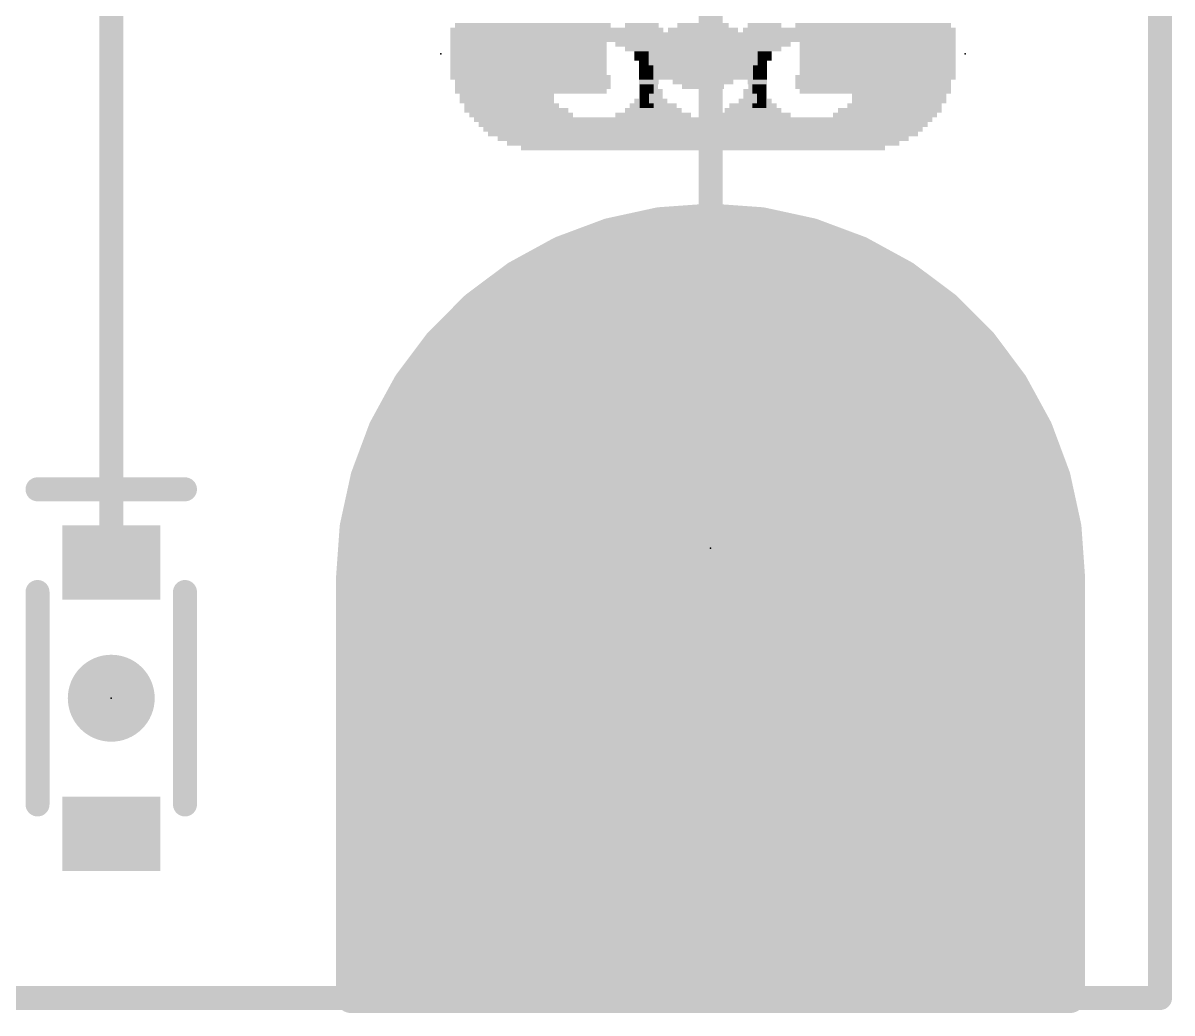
# Model space of a CAD drawing. Extents: x -23 to 93, y -71 to 33.
# Drawn here: x 28.46 to 38.2, y -0.13 to 8.26 of the extents above; entities that cross this region are included whole.
import ezdxf

# ---------------------------------------------------------------- set-up
doc = ezdxf.new("R2010")
doc.units = 0
for name, color, linetype in [('1', 12, 'CONTINUOUS'), ('16', 132, 'CONTINUOUS'), ('17', 110, 'CONTINUOUS'), ('18', 110, 'CONTINUOUS'), ('20', 53, 'CONTINUOUS'), ('21', 41, 'CONTINUOUS'), ('22', 40, 'CONTINUOUS'), ('23', 53, 'CONTINUOUS'), ('24', 53, 'CONTINUOUS'), ('31', 253, 'CONTINUOUS')]:
    doc.layers.add(name, color=color, linetype=linetype)

# ---------------------------------------------------------------- blocks, each defined once
blk = doc.blocks.new('RECT')
blk.add_solid([(-0.5, -0.5), (0.5, -0.5), (-0.5, 0.5), (0.5, 0.5)])
blk = doc.blocks.new('ROUNDP')
at = {"const_width": 0.5}
blk.add_lwpolyline([(0, -0.25, 1), (0, 0.25, 1), (0, -0.25)], format="xyb", dxfattribs=at)
blk = doc.blocks.new('ROUNDV')
at = {"const_width": 0.5}
blk.add_lwpolyline([(0, -0.25, 1), (0, 0.25, 1), (0, -0.25)], format="xyb", dxfattribs=at)

msp = doc.modelspace()

# ---------------------------------------------------------------- linework, layer by layer
at = {"layer": '1'}
for points, const_width in [([(38.1, 0), (38.1, 25.4)], 0.2032), ([(29.21, 3.69), (29.21, 9.945)], 0.2032), ([(34.29, 8.89), (34.29, 3.556)], 0.2032), ([(34.29, 6.604), (33.8562, 6.573)], 0.254), ([(34.7238, 6.573), (34.29, 6.604)], 0.254), ([(33.8562, 6.573), (33.4313, 6.4805)], 0.254), ([(35.1487, 6.4805), (34.7238, 6.573)], 0.254), ([(33.4313, 6.4805), (33.0238, 6.3286)], 0.254), ([(35.5562, 6.3286), (35.1487, 6.4805)], 0.254), ([(33.0238, 6.3286), (32.6421, 6.1201)], 0.254), ([(33.0813, 6.35), (35.4987, 6.35)], 0.254), ([(35.9379, 6.1201), (35.5562, 6.3286)], 0.254), ([(32.6421, 6.1201), (32.294, 5.8595)], 0.254), ([(36.286, 5.8595), (35.9379, 6.1201)], 0.254), ([(32.6099, 6.096), (35.9701, 6.096)], 0.254), ([(32.294, 5.8595), (31.9865, 5.552)], 0.254), ([(32.2765, 5.842), (36.3035, 5.842)], 0.254), ([(36.5935, 5.552), (36.286, 5.8595)], 0.254), ([(31.9865, 5.552), (31.7259, 5.2039)], 0.254), ([(32.0225, 5.588), (36.5575, 5.588)], 0.254), ([(36.8541, 5.2039), (36.5935, 5.552)], 0.254), ([(31.8233, 5.334), (36.7567, 5.334)], 0.254), ([(31.7259, 5.2039), (31.5174, 4.8222)], 0.254), ([(37.0626, 4.8222), (36.8541, 5.2039)], 0.254), ([(31.6582, 5.08), (36.9218, 5.08)], 0.254), ([(31.5174, 4.8222), (31.3655, 4.4147)], 0.254), ([(31.5195, 4.826), (37.0605, 4.826)], 0.254), ([(37.2145, 4.4147), (37.0626, 4.8222)], 0.254), ([(31.4241, 4.572), (37.1559, 4.572)], 0.254), ([(31.3655, 4.4147), (31.273, 3.9898)], 0.254), ([(37.307, 3.9898), (37.2145, 4.4147)], 0.254), ([(31.3444, 4.318), (37.2356, 4.318)], 0.254), ([(31.2892, 4.064), (37.2908, 4.064)], 0.254), ([(31.273, 3.9898), (31.242, 3.556)], 0.254), ([(37.338, 3.556), (37.307, 3.9898)], 0.254), ([(31.2602, 3.81), (37.3198, 3.81)], 0.254), ([(31.242, 3.556), (31.242, 0)], 0.254), ([(31.242, 3.556), (37.338, 3.556)], 0.254), ([(37.338, 0), (37.338, 3.556)], 0.254), ([(31.242, 3.302), (37.338, 3.302)], 0.254), ([(31.242, 3.048), (37.338, 3.048)], 0.254), ([(31.242, 2.794), (37.338, 2.794)], 0.254), ([(31.242, 2.54), (37.338, 2.54)], 0.254), ([(31.242, 2.286), (37.338, 2.286)], 0.254), ([(31.242, 2.032), (37.338, 2.032)], 0.254), ([(31.242, 1.778), (37.338, 1.778)], 0.254), ([(31.242, 1.524), (37.338, 1.524)], 0.254), ([(31.242, 1.27), (37.338, 1.27)], 0.254), ([(31.242, 1.016), (37.338, 1.016)], 0.254), ([(31.242, 0.762), (37.338, 0.762)], 0.254), ([(31.242, 0.508), (37.338, 0.508)], 0.254), ([(31.242, 0.254), (37.338, 0.254)], 0.254), ([(0, 0), (38.1, 0)], 0.2032), ([(31.242, 0), (37.338, 0)], 0.254), ([(31.242, 0), (37.338, 0)], 0.254)]:
    msp.add_lwpolyline(points, dxfattribs=dict(at, const_width=const_width))
for points, const_width in [([(34.2945, 6.6673, 1), (34.2855, 6.5407)], 0.127), ([(34.2945, 6.5407, 1), (34.2855, 6.6673)], 0.127), ([(33.8517, 6.6363, 1), (33.8608, 6.5096)], 0.127), ([(33.8697, 6.5109, 1), (33.8427, 6.635)], 0.127), ([(34.7373, 6.635, 1), (34.7103, 6.5109)], 0.127), ([(34.7192, 6.5096, 1), (34.7283, 6.6363)], 0.127), ([(33.4178, 6.5426, 1), (33.4448, 6.4185)], 0.127), ([(33.4535, 6.421, 1), (33.4091, 6.54)], 0.127), ([(35.1709, 6.54, 1), (35.1265, 6.421)], 0.127), ([(35.1352, 6.4185, 1), (35.1622, 6.5426)], 0.127), ([(33.0016, 6.3881, 1), (33.046, 6.2691)], 0.127), ([(33.0542, 6.2728, 1), (32.9934, 6.3843)], 0.127), ([(33.0813, 6.4135, 1), (33.0813, 6.2865)], 0.127), ([(35.5866, 6.3843, 1), (35.5258, 6.2728)], 0.127), ([(35.4987, 6.2865, 1), (35.4987, 6.4135)], 0.127), ([(35.534, 6.2691, 1), (35.5784, 6.3881)], 0.127), ([(32.6117, 6.1759, 1), (32.6726, 6.0644)], 0.127), ([(32.6802, 6.0693, 1), (32.6041, 6.171)], 0.127), ([(35.9759, 6.171, 1), (35.8998, 6.0693)], 0.127), ([(35.9074, 6.0644, 1), (35.9683, 6.1759)], 0.127), ([(32.6099, 6.1595, 1), (32.6099, 6.0325)], 0.127), ([(35.9701, 6.0325, 1), (35.9701, 6.1595)], 0.127), ([(32.2765, 5.9055, 1), (32.2765, 5.7785)], 0.127), ([(32.2559, 5.9104, 1), (32.332, 5.8087)], 0.127), ([(32.3389, 5.8146, 1), (32.2491, 5.9044)], 0.127), ([(36.3309, 5.9044, 1), (36.2411, 5.8146)], 0.127), ([(36.248, 5.8087, 1), (36.3241, 5.9104)], 0.127), ([(36.3035, 5.7785, 1), (36.3035, 5.9055)], 0.127), ([(31.9416, 5.5969, 1), (32.0314, 5.5071)], 0.127), ([(32.0373, 5.514, 1), (31.9356, 5.5901)], 0.127), ([(32.0225, 5.6515, 1), (32.0225, 5.5245)], 0.127), ([(36.6444, 5.5901, 1), (36.5427, 5.514)], 0.127), ([(36.5486, 5.5071, 1), (36.6384, 5.5969)], 0.127), ([(36.5575, 5.5245, 1), (36.5575, 5.6515)], 0.127), ([(31.8233, 5.3975, 1), (31.8233, 5.2705)], 0.127), ([(36.7567, 5.2705, 1), (36.7567, 5.3975)], 0.127), ([(31.675, 5.2419, 1), (31.7767, 5.1658)], 0.127), ([(31.7816, 5.1734, 1), (31.6701, 5.2343)], 0.127), ([(36.9099, 5.2343, 1), (36.7984, 5.1734)], 0.127), ([(36.8033, 5.1658, 1), (36.905, 5.2419)], 0.127), ([(31.6582, 5.1435, 1), (31.6582, 5.0165)], 0.127), ([(36.9218, 5.0165, 1), (36.9218, 5.1435)], 0.127), ([(31.4617, 4.8526, 1), (31.5732, 4.7918)], 0.127), ([(31.5195, 4.8895, 1), (31.5195, 4.7625)], 0.127), ([(31.5769, 4.8, 1), (31.4579, 4.8444)], 0.127), ([(37.1221, 4.8444, 1), (37.0031, 4.8)], 0.127), ([(37.0068, 4.7918, 1), (37.1183, 4.8526)], 0.127), ([(37.0605, 4.7625, 1), (37.0605, 4.8895)], 0.127), ([(31.4241, 4.6355, 1), (31.4241, 4.5085)], 0.127), ([(37.1559, 4.5085, 1), (37.1559, 4.6355)], 0.127), ([(31.306, 4.4369, 1), (31.425, 4.3925)], 0.127), ([(31.4275, 4.4012, 1), (31.3034, 4.4282)], 0.127), ([(37.2766, 4.4282, 1), (37.1525, 4.4012)], 0.127), ([(37.155, 4.3925, 1), (37.274, 4.4369)], 0.127), ([(31.3444, 4.3815, 1), (31.3444, 4.2545)], 0.127), ([(37.2356, 4.2545, 1), (37.2356, 4.3815)], 0.127), ([(31.2892, 4.1275, 1), (31.2892, 4.0005)], 0.127), ([(37.2908, 4.0005, 1), (37.2908, 4.1275)], 0.127), ([(31.3364, 3.9852, 1), (31.2097, 3.9943)], 0.127), ([(37.3703, 3.9943, 1), (37.2436, 3.9852)], 0.127), ([(31.211, 4.0033, 1), (31.3351, 3.9763)], 0.127), ([(37.2449, 3.9763, 1), (37.369, 4.0033)], 0.127), ([(31.2602, 3.8735, 1), (31.2602, 3.7465)], 0.127), ([(37.3198, 3.7465, 1), (37.3198, 3.8735)], 0.127), ([(29.1592, 3.69, 1), (29.2608, 3.69)], 0.1016), ([(31.3055, 3.556, 1), (31.1785, 3.556)], 0.127), ([(31.242, 3.6195, 1), (31.242, 3.4925)], 0.127), ([(31.1787, 3.5605, 1), (31.3053, 3.5515)], 0.127), ([(34.2392, 3.556, 1), (34.3408, 3.556)], 0.1016), ([(37.4015, 3.556, 1), (37.2745, 3.556)], 0.127), ([(37.2747, 3.5515, 1), (37.4013, 3.5605)], 0.127), ([(37.338, 3.4925, 1), (37.338, 3.6195)], 0.127), ([(31.242, 3.3655, 1), (31.242, 3.2385)], 0.127), ([(37.338, 3.2385, 1), (37.338, 3.3655)], 0.127), ([(31.242, 3.1115, 1), (31.242, 2.9845)], 0.127), ([(37.338, 2.9845, 1), (37.338, 3.1115)], 0.127), ([(31.242, 2.8575, 1), (31.242, 2.7305)], 0.127), ([(37.338, 2.7305, 1), (37.338, 2.8575)], 0.127), ([(31.242, 2.6035, 1), (31.242, 2.4765)], 0.127), ([(37.338, 2.4765, 1), (37.338, 2.6035)], 0.127), ([(31.242, 2.3495, 1), (31.242, 2.2225)], 0.127), ([(37.338, 2.2225, 1), (37.338, 2.3495)], 0.127), ([(31.242, 2.0955, 1), (31.242, 1.9685)], 0.127), ([(37.338, 1.9685, 1), (37.338, 2.0955)], 0.127), ([(31.242, 1.8415, 1), (31.242, 1.7145)], 0.127), ([(37.338, 1.7145, 1), (37.338, 1.8415)], 0.127), ([(31.242, 1.5875, 1), (31.242, 1.4605)], 0.127), ([(37.338, 1.4605, 1), (37.338, 1.5875)], 0.127), ([(31.242, 1.3335, 1), (31.242, 1.2065)], 0.127), ([(37.338, 1.2065, 1), (37.338, 1.3335)], 0.127), ([(31.242, 1.0795, 1), (31.242, 0.9525)], 0.127), ([(37.338, 0.9525, 1), (37.338, 1.0795)], 0.127), ([(31.242, 0.8255, 1), (31.242, 0.6985)], 0.127), ([(37.338, 0.6985, 1), (37.338, 0.8255)], 0.127), ([(31.242, 0.5715, 1), (31.242, 0.4445)], 0.127), ([(37.338, 0.4445, 1), (37.338, 0.5715)], 0.127), ([(31.242, 0.3175, 1), (31.242, 0.1905)], 0.127), ([(37.338, 0.1905, 1), (37.338, 0.3175)], 0.127), ([(31.242, 0.0635, 1), (31.242, -0.0635)], 0.127), ([(31.242, 0.0635, 1), (31.242, -0.0635)], 0.127), ([(37.338, -0.0635, 1), (37.338, 0.0635)], 0.127), ([(37.338, -0.0635, 1), (37.338, 0.0635)], 0.127), ([(38.1, -0.0508, 1), (38.1, 0.0508)], 0.1016), ([(31.1785, 0, 1), (31.3055, 0)], 0.127), ([(37.2745, 0, 1), (37.4015, 0)], 0.127), ([(38.0492, 0, 1), (38.1508, 0)], 0.1016)]:
    msp.add_lwpolyline(points, format="xyb", dxfattribs=dict(at, const_width=const_width))
at = {"layer": '16'}
for points, const_width in [([(38.1, 0), (38.1, 25.4)], 0.2032), ([(34.29, 6.604), (33.8562, 6.573)], 0.254), ([(34.7238, 6.573), (34.29, 6.604)], 0.254), ([(33.8562, 6.573), (33.4313, 6.4805)], 0.254), ([(35.1487, 6.4805), (34.7238, 6.573)], 0.254), ([(33.4313, 6.4805), (33.0238, 6.3286)], 0.254), ([(35.5562, 6.3286), (35.1487, 6.4805)], 0.254), ([(33.0238, 6.3286), (32.6421, 6.1201)], 0.254), ([(33.0813, 6.35), (35.4987, 6.35)], 0.254), ([(35.9379, 6.1201), (35.5562, 6.3286)], 0.254), ([(32.6421, 6.1201), (32.294, 5.8595)], 0.254), ([(36.286, 5.8595), (35.9379, 6.1201)], 0.254), ([(32.6099, 6.096), (35.9701, 6.096)], 0.254), ([(32.294, 5.8595), (31.9865, 5.552)], 0.254), ([(32.2765, 5.842), (36.3035, 5.842)], 0.254), ([(36.5935, 5.552), (36.286, 5.8595)], 0.254), ([(31.9865, 5.552), (31.7259, 5.2039)], 0.254), ([(32.0225, 5.588), (36.5575, 5.588)], 0.254), ([(36.8541, 5.2039), (36.5935, 5.552)], 0.254), ([(31.8233, 5.334), (36.7567, 5.334)], 0.254), ([(31.7259, 5.2039), (31.5174, 4.8222)], 0.254), ([(37.0626, 4.8222), (36.8541, 5.2039)], 0.254), ([(31.6582, 5.08), (36.9218, 5.08)], 0.254), ([(31.5174, 4.8222), (31.3655, 4.4147)], 0.254), ([(31.5195, 4.826), (37.0605, 4.826)], 0.254), ([(37.2145, 4.4147), (37.0626, 4.8222)], 0.254), ([(31.4241, 4.572), (37.1559, 4.572)], 0.254), ([(31.3655, 4.4147), (31.273, 3.9898)], 0.254), ([(37.307, 3.9898), (37.2145, 4.4147)], 0.254), ([(31.3444, 4.318), (37.2356, 4.318)], 0.254), ([(31.2892, 4.064), (37.2908, 4.064)], 0.254), ([(31.273, 3.9898), (31.242, 3.556)], 0.254), ([(37.338, 3.556), (37.307, 3.9898)], 0.254), ([(31.2602, 3.81), (37.3198, 3.81)], 0.254), ([(31.242, 3.556), (31.242, 0)], 0.254), ([(31.242, 3.556), (37.338, 3.556)], 0.254), ([(37.338, 0), (37.338, 3.556)], 0.254), ([(31.242, 3.302), (37.338, 3.302)], 0.254), ([(31.242, 3.048), (37.338, 3.048)], 0.254), ([(31.242, 2.794), (37.338, 2.794)], 0.254), ([(31.242, 2.54), (37.338, 2.54)], 0.254), ([(31.242, 2.286), (37.338, 2.286)], 0.254), ([(31.242, 2.032), (37.338, 2.032)], 0.254), ([(31.242, 1.778), (37.338, 1.778)], 0.254), ([(31.242, 1.524), (37.338, 1.524)], 0.254), ([(31.242, 1.27), (37.338, 1.27)], 0.254), ([(31.242, 1.016), (37.338, 1.016)], 0.254), ([(31.242, 0.762), (37.338, 0.762)], 0.254), ([(31.242, 0.508), (37.338, 0.508)], 0.254), ([(31.242, 0.254), (37.338, 0.254)], 0.254), ([(0, 0), (38.1, 0)], 0.2032), ([(31.242, 0), (37.338, 0)], 0.254), ([(31.242, 0), (37.338, 0)], 0.254)]:
    msp.add_lwpolyline(points, dxfattribs=dict(at, const_width=const_width))
for points, const_width in [([(34.2945, 6.6673, 1), (34.2855, 6.5407)], 0.127), ([(34.2945, 6.5407, 1), (34.2855, 6.6673)], 0.127), ([(33.8517, 6.6363, 1), (33.8608, 6.5096)], 0.127), ([(33.8697, 6.5109, 1), (33.8427, 6.635)], 0.127), ([(34.7373, 6.635, 1), (34.7103, 6.5109)], 0.127), ([(34.7192, 6.5096, 1), (34.7283, 6.6363)], 0.127), ([(33.4178, 6.5426, 1), (33.4448, 6.4185)], 0.127), ([(33.4535, 6.421, 1), (33.4091, 6.54)], 0.127), ([(35.1709, 6.54, 1), (35.1265, 6.421)], 0.127), ([(35.1352, 6.4185, 1), (35.1622, 6.5426)], 0.127), ([(33.0016, 6.3881, 1), (33.046, 6.2691)], 0.127), ([(33.0542, 6.2728, 1), (32.9934, 6.3843)], 0.127), ([(33.0813, 6.4135, 1), (33.0813, 6.2865)], 0.127), ([(35.5866, 6.3843, 1), (35.5258, 6.2728)], 0.127), ([(35.4987, 6.2865, 1), (35.4987, 6.4135)], 0.127), ([(35.534, 6.2691, 1), (35.5784, 6.3881)], 0.127), ([(32.6117, 6.1759, 1), (32.6726, 6.0644)], 0.127), ([(32.6802, 6.0693, 1), (32.6041, 6.171)], 0.127), ([(35.9759, 6.171, 1), (35.8998, 6.0693)], 0.127), ([(35.9074, 6.0644, 1), (35.9683, 6.1759)], 0.127), ([(32.6099, 6.1595, 1), (32.6099, 6.0325)], 0.127), ([(35.9701, 6.0325, 1), (35.9701, 6.1595)], 0.127), ([(32.2765, 5.9055, 1), (32.2765, 5.7785)], 0.127), ([(32.2559, 5.9104, 1), (32.332, 5.8087)], 0.127), ([(32.3389, 5.8146, 1), (32.2491, 5.9044)], 0.127), ([(36.3309, 5.9044, 1), (36.2411, 5.8146)], 0.127), ([(36.248, 5.8087, 1), (36.3241, 5.9104)], 0.127), ([(36.3035, 5.7785, 1), (36.3035, 5.9055)], 0.127), ([(31.9416, 5.5969, 1), (32.0314, 5.5071)], 0.127), ([(32.0373, 5.514, 1), (31.9356, 5.5901)], 0.127), ([(32.0225, 5.6515, 1), (32.0225, 5.5245)], 0.127), ([(36.6444, 5.5901, 1), (36.5427, 5.514)], 0.127), ([(36.5486, 5.5071, 1), (36.6384, 5.5969)], 0.127), ([(36.5575, 5.5245, 1), (36.5575, 5.6515)], 0.127), ([(31.8233, 5.3975, 1), (31.8233, 5.2705)], 0.127), ([(36.7567, 5.2705, 1), (36.7567, 5.3975)], 0.127), ([(31.675, 5.2419, 1), (31.7767, 5.1658)], 0.127), ([(31.7816, 5.1734, 1), (31.6701, 5.2343)], 0.127), ([(36.9099, 5.2343, 1), (36.7984, 5.1734)], 0.127), ([(36.8033, 5.1658, 1), (36.905, 5.2419)], 0.127), ([(31.6582, 5.1435, 1), (31.6582, 5.0165)], 0.127), ([(36.9218, 5.0165, 1), (36.9218, 5.1435)], 0.127), ([(31.4617, 4.8526, 1), (31.5732, 4.7918)], 0.127), ([(31.5195, 4.8895, 1), (31.5195, 4.7625)], 0.127), ([(31.5769, 4.8, 1), (31.4579, 4.8444)], 0.127), ([(37.1221, 4.8444, 1), (37.0031, 4.8)], 0.127), ([(37.0068, 4.7918, 1), (37.1183, 4.8526)], 0.127), ([(37.0605, 4.7625, 1), (37.0605, 4.8895)], 0.127), ([(31.4241, 4.6355, 1), (31.4241, 4.5085)], 0.127), ([(37.1559, 4.5085, 1), (37.1559, 4.6355)], 0.127), ([(31.306, 4.4369, 1), (31.425, 4.3925)], 0.127), ([(31.4275, 4.4012, 1), (31.3034, 4.4282)], 0.127), ([(37.2766, 4.4282, 1), (37.1525, 4.4012)], 0.127), ([(37.155, 4.3925, 1), (37.274, 4.4369)], 0.127), ([(31.3444, 4.3815, 1), (31.3444, 4.2545)], 0.127), ([(37.2356, 4.2545, 1), (37.2356, 4.3815)], 0.127), ([(31.2892, 4.1275, 1), (31.2892, 4.0005)], 0.127), ([(37.2908, 4.0005, 1), (37.2908, 4.1275)], 0.127), ([(31.3364, 3.9852, 1), (31.2097, 3.9943)], 0.127), ([(37.3703, 3.9943, 1), (37.2436, 3.9852)], 0.127), ([(31.211, 4.0033, 1), (31.3351, 3.9763)], 0.127), ([(37.2449, 3.9763, 1), (37.369, 4.0033)], 0.127), ([(31.2602, 3.8735, 1), (31.2602, 3.7465)], 0.127), ([(37.3198, 3.7465, 1), (37.3198, 3.8735)], 0.127), ([(31.3055, 3.556, 1), (31.1785, 3.556)], 0.127), ([(31.242, 3.6195, 1), (31.242, 3.4925)], 0.127), ([(31.1787, 3.5605, 1), (31.3053, 3.5515)], 0.127), ([(37.4015, 3.556, 1), (37.2745, 3.556)], 0.127), ([(37.2747, 3.5515, 1), (37.4013, 3.5605)], 0.127), ([(37.338, 3.4925, 1), (37.338, 3.6195)], 0.127), ([(31.242, 3.3655, 1), (31.242, 3.2385)], 0.127), ([(37.338, 3.2385, 1), (37.338, 3.3655)], 0.127), ([(31.242, 3.1115, 1), (31.242, 2.9845)], 0.127), ([(37.338, 2.9845, 1), (37.338, 3.1115)], 0.127), ([(31.242, 2.8575, 1), (31.242, 2.7305)], 0.127), ([(37.338, 2.7305, 1), (37.338, 2.8575)], 0.127), ([(31.242, 2.6035, 1), (31.242, 2.4765)], 0.127), ([(37.338, 2.4765, 1), (37.338, 2.6035)], 0.127), ([(31.242, 2.3495, 1), (31.242, 2.2225)], 0.127), ([(37.338, 2.2225, 1), (37.338, 2.3495)], 0.127), ([(31.242, 2.0955, 1), (31.242, 1.9685)], 0.127), ([(37.338, 1.9685, 1), (37.338, 2.0955)], 0.127), ([(31.242, 1.8415, 1), (31.242, 1.7145)], 0.127), ([(37.338, 1.7145, 1), (37.338, 1.8415)], 0.127), ([(31.242, 1.5875, 1), (31.242, 1.4605)], 0.127), ([(37.338, 1.4605, 1), (37.338, 1.5875)], 0.127), ([(31.242, 1.3335, 1), (31.242, 1.2065)], 0.127), ([(37.338, 1.2065, 1), (37.338, 1.3335)], 0.127), ([(31.242, 1.0795, 1), (31.242, 0.9525)], 0.127), ([(37.338, 0.9525, 1), (37.338, 1.0795)], 0.127), ([(31.242, 0.8255, 1), (31.242, 0.6985)], 0.127), ([(37.338, 0.6985, 1), (37.338, 0.8255)], 0.127), ([(31.242, 0.5715, 1), (31.242, 0.4445)], 0.127), ([(37.338, 0.4445, 1), (37.338, 0.5715)], 0.127), ([(31.242, 0.3175, 1), (31.242, 0.1905)], 0.127), ([(37.338, 0.1905, 1), (37.338, 0.3175)], 0.127), ([(31.242, 0.0635, 1), (31.242, -0.0635)], 0.127), ([(31.242, 0.0635, 1), (31.242, -0.0635)], 0.127), ([(37.338, -0.0635, 1), (37.338, 0.0635)], 0.127), ([(37.338, -0.0635, 1), (37.338, 0.0635)], 0.127), ([(38.1, -0.0508, 1), (38.1, 0.0508)], 0.1016), ([(31.1785, 0, 1), (31.3055, 0)], 0.127), ([(37.2745, 0, 1), (37.4015, 0)], 0.127), ([(38.0492, 0, 1), (38.1508, 0)], 0.1016)]:
    msp.add_lwpolyline(points, format="xyb", dxfattribs=dict(at, const_width=const_width))
at = {"layer": '20', "const_width": 0.2032}
for points in [[(38.1, 25.4), (38.1, 0)], [(38.1, 0), (0, 0)]]:
    msp.add_lwpolyline(points, dxfattribs=at)
at = {"layer": '20', "const_width": 0.1016}
for points in [[(38.1, -0.0508, 1), (38.1, 0.0508)], [(38.0492, 0, 1), (38.1508, 0)]]:
    msp.add_lwpolyline(points, format="xyb", dxfattribs=at)
at = {"layer": '21', "const_width": 0.2032}
for points in [[(29.835, 4.31), (28.585, 4.31)], [(28.585, 3.44), (28.585, 1.64)], [(29.835, 3.44), (29.835, 1.64)]]:
    msp.add_lwpolyline(points, dxfattribs=at)
at = {"layer": '21', "const_width": 0.1016}
for points in [[(28.585, 4.3608, 1), (28.585, 4.2592)], [(29.835, 4.2592, 1), (29.835, 4.3608)], [(28.6358, 3.44, 1), (28.5342, 3.44)], [(29.8858, 3.44, 1), (29.7842, 3.44)], [(28.5342, 1.64, 1), (28.6358, 1.64)], [(29.7842, 1.64, 1), (29.8858, 1.64)]]:
    msp.add_lwpolyline(points, format="xyb", dxfattribs=at)
at = {"layer": '23'}
for p in [(32.004, 8.001), (34.29, 3.81), (29.21, 2.54)]:
    msp.add_point(p, dxfattribs=at)
at = {"layer": '24'}
msp.add_point((36.449, 8.001), dxfattribs=at)

# ---------------------------------------------------------------- block references
at = {"layer": '1', "xscale": 0.63, "yscale": 0.83, "rotation": 270}
for p in [(29.21, 3.69), (29.21, 1.39)]:
    msp.add_blockref('RECT', p, dxfattribs=at)
at = {"layer": '17', "xscale": 5.08, "yscale": 5.08}
msp.add_blockref('ROUNDP', (34.29, 3.556), dxfattribs=at)
msp.add_blockref('ROUNDP', (34.29, 3.556), dxfattribs=at)
at = {"layer": '18', "xscale": 0.7366, "yscale": 0.7366}
msp.add_blockref('ROUNDV', (29.21, 2.54), dxfattribs=at)
msp.add_blockref('ROUNDV', (29.21, 2.54), dxfattribs=at)
at = {"layer": '21', "yscale": 0.04}
for p, xscale in [((32.524, 8.201), 0.88), ((32.544, 8.241), 0.84), ((33.324, 8.241), 0.24), ((33.504, 8.201), 0.6), ((33.704, 8.241), 0.28), ((34.324, 8.201), 0.4), ((34.304, 8.241), 0.28), ((34.664, 8.201), 0.2), ((34.684, 8.241), 0.16), ((35.684, 8.241), 1.28), ((35.704, 8.201), 1.32), ((32.524, 8.161), 0.88), ((32.524, 8.121), 0.88), ((32.524, 8.081), 0.88), ((33.524, 8.161), 0.56), ((33.564, 8.121), 0.48), ((33.624, 8.081), 0.28), ((34.404, 8.121), 0.72), ((34.404, 8.081), 0.72), ((34.424, 8.161), 0.68), ((35.704, 8.161), 1.32), ((35.704, 8.121), 1.32), ((35.704, 8.081), 1.32), ((32.544, 8.041), 0.92), ((32.564, 8.001), 0.96), ((33.664, 8.041), 0.2), ((33.704, 8.001), 0.12), ((34.404, 8.041), 0.72), ((34.404, 8.001), 0.72), ((35.704, 8.041), 1.32), ((35.704, 8.001), 1.32), ((32.624, 7.921), 1.08), ((32.704, 7.881), 1.24), ((33.704, 7.961), 0.12), ((33.724, 7.921), 0.08), ((33.744, 7.881), 0.12), ((34.404, 7.961), 0.72), ((34.404, 7.921), 0.72), ((34.404, 7.881), 0.72), ((35.704, 7.961), 1.32), ((35.704, 7.921), 1.32), ((35.704, 7.881), 1.32), ((32.744, 7.841), 1.32), ((32.544, 7.801), 0.92), ((33.284, 7.801), 0.32), ((33.744, 7.841), 0.12), ((33.744, 7.801), 0.12), ((34.404, 7.841), 0.72), ((34.424, 7.801), 0.68), ((35.704, 7.841), 1.32), ((35.704, 7.801), 1.32), ((32.544, 7.761), 0.84), ((32.544, 7.721), 0.84), ((32.524, 7.681), 0.8), ((33.304, 7.761), 0.28), ((33.324, 7.721), 0.24), ((33.764, 7.761), 0.16), ((33.764, 7.721), 0.16), ((33.784, 7.681), 0.2), ((34.304, 7.761), 0.36), ((34.304, 7.721), 0.2), ((34.684, 7.761), 0.16), ((34.704, 7.721), 0.12), ((34.704, 7.681), 0.12), ((35.684, 7.761), 1.28), ((35.684, 7.721), 1.28), ((35.684, 7.681), 1.28), ((32.564, 7.641), 0.8), ((32.564, 7.601), 0.8), ((33.784, 7.601), 0.28), ((33.784, 7.641), 0.2), ((34.724, 7.641), 0.08), ((34.724, 7.601), 0.08), ((35.904, 7.641), 0.76), ((35.904, 7.601), 0.76), ((32.604, 7.561), 0.8), ((32.644, 7.521), 0.88), ((32.684, 7.481), 0.88), ((33.804, 7.481), 0.64), ((33.804, 7.521), 0.48), ((33.804, 7.561), 0.4), ((34.644, 7.481), 0.32), ((34.684, 7.521), 0.24), ((34.704, 7.561), 0.12), ((35.844, 7.481), 0.72), ((35.884, 7.561), 0.72), ((35.884, 7.521), 0.72), ((34.224, 7.441), 3.88), ((34.224, 7.401), 3.8), ((34.224, 7.361), 3.72), ((34.224, 7.321), 3.64), ((34.224, 7.281), 3.48), ((34.224, 7.241), 3.32), ((34.224, 7.201), 3.08)]:
    msp.add_blockref('RECT', p, dxfattribs=dict(at, xscale=xscale))
msp.add_blockref('RECT', (32.584, 7.961), dxfattribs=at)
at = {"layer": '22', "yscale": 0.04, "rotation": 180}
for p, xscale in [((32.749, 8.201), 1.32), ((32.769, 8.241), 1.28), ((33.769, 8.241), 0.16), ((33.789, 8.201), 0.2), ((34.129, 8.201), 0.4), ((34.149, 8.241), 0.28), ((34.749, 8.241), 0.28), ((34.949, 8.201), 0.6), ((35.129, 8.241), 0.24), ((35.909, 8.241), 0.84), ((35.929, 8.201), 0.88), ((32.749, 8.161), 1.32), ((32.749, 8.121), 1.32), ((32.749, 8.081), 1.32), ((34.029, 8.161), 0.68), ((34.049, 8.121), 0.72), ((34.049, 8.081), 0.72), ((34.929, 8.161), 0.56), ((34.889, 8.121), 0.48), ((34.829, 8.081), 0.28), ((35.929, 8.161), 0.88), ((35.929, 8.121), 0.88), ((35.929, 8.081), 0.88), ((32.749, 8.041), 1.32), ((32.749, 8.001), 1.32), ((34.049, 8.041), 0.72), ((34.049, 8.001), 0.72), ((34.789, 8.041), 0.2), ((34.749, 8.001), 0.12), ((35.889, 8.001), 0.96), ((35.909, 8.041), 0.92), ((32.749, 7.961), 1.32), ((32.749, 7.921), 1.32), ((32.749, 7.881), 1.32), ((34.049, 7.961), 0.72), ((34.049, 7.921), 0.72), ((34.049, 7.881), 0.72), ((34.709, 7.881), 0.12), ((34.749, 7.961), 0.12), ((34.729, 7.921), 0.08), ((35.749, 7.881), 1.24), ((35.829, 7.921), 1.08), ((32.749, 7.841), 1.32), ((32.749, 7.801), 1.32), ((34.049, 7.841), 0.72), ((34.029, 7.801), 0.68), ((34.709, 7.841), 0.12), ((34.709, 7.801), 0.12), ((35.169, 7.801), 0.32), ((35.709, 7.841), 1.32), ((35.909, 7.801), 0.92), ((32.769, 7.761), 1.28), ((32.769, 7.721), 1.28), ((32.769, 7.681), 1.28), ((33.769, 7.761), 0.16), ((33.749, 7.721), 0.12), ((33.749, 7.681), 0.12), ((34.149, 7.761), 0.36), ((34.149, 7.721), 0.2), ((34.669, 7.681), 0.2), ((34.689, 7.761), 0.16), ((34.689, 7.721), 0.16), ((35.149, 7.761), 0.28), ((35.129, 7.721), 0.24), ((35.909, 7.761), 0.84), ((35.909, 7.721), 0.84), ((35.929, 7.681), 0.8), ((32.549, 7.641), 0.76), ((32.549, 7.601), 0.76), ((33.729, 7.641), 0.08), ((33.729, 7.601), 0.08), ((34.669, 7.601), 0.28), ((34.669, 7.641), 0.2), ((35.889, 7.641), 0.8), ((35.889, 7.601), 0.8), ((32.569, 7.561), 0.72), ((32.569, 7.521), 0.72), ((32.609, 7.481), 0.72), ((33.769, 7.521), 0.24), ((33.809, 7.481), 0.32), ((33.749, 7.561), 0.12), ((34.649, 7.481), 0.64), ((34.649, 7.521), 0.48), ((34.649, 7.561), 0.4), ((35.769, 7.481), 0.88), ((35.809, 7.521), 0.88), ((35.849, 7.561), 0.8), ((34.229, 7.441), 3.88), ((34.229, 7.401), 3.8), ((34.229, 7.361), 3.72), ((34.229, 7.321), 3.64), ((34.229, 7.281), 3.48), ((34.229, 7.241), 3.32), ((34.229, 7.201), 3.08)]:
    msp.add_blockref('RECT', p, dxfattribs=dict(at, xscale=xscale))
msp.add_blockref('RECT', (35.869, 7.961), dxfattribs=at)
at = {"layer": '31', "xscale": 0.63, "yscale": 0.83, "rotation": 270}
for p in [(29.21, 3.69), (29.21, 1.39)]:
    msp.add_blockref('RECT', p, dxfattribs=at)

doc.saveas('drawing.dxf')
